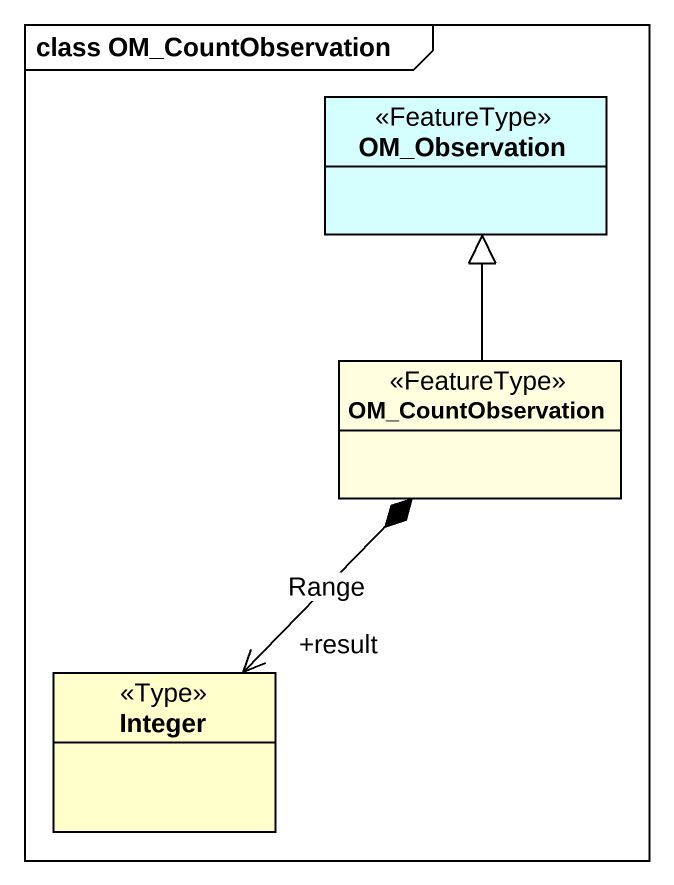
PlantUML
@startuml
mainframe class OM_CountObservation
hide circle
hide empty members
class OM_Observation <<FeatureType>> #D5FFFF
class OM_CountObservation <<FeatureType>> #FFFFE0
class Integer <<Type>>
OM_CountObservation -up-|> OM_Observation
Integer "+result" <-up-* OM_CountObservation : Range
@enduml
